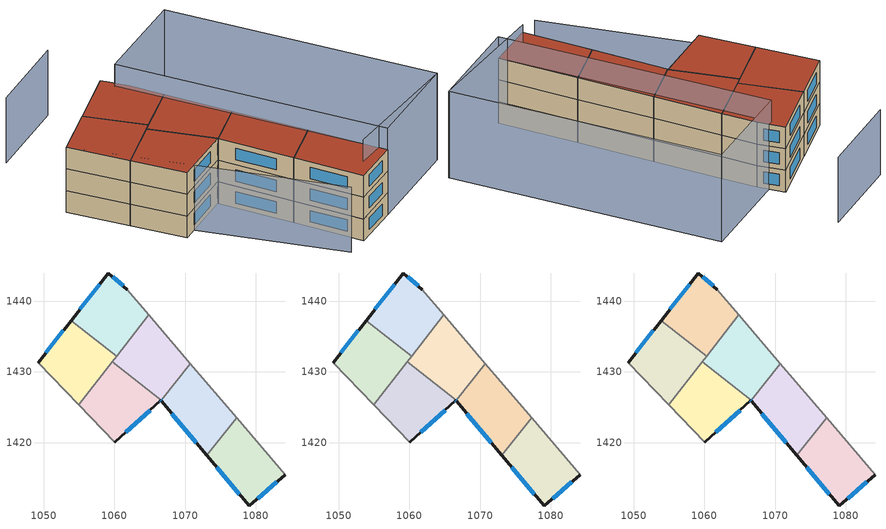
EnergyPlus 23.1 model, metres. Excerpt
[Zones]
032c60fe0a641a19_F0_dwelling_0
 floor ground (EU_floor_Construction): 1077.28,1423.51 1084.13,1415.48 1079.05,1411.02 1073.08,1418.17 z0
 wall outside (EU_wall_Construction): 1073.08,1418.17 1079.05,1411.02 1084.13,1415.48 z0:3
 wall to 032c60fe0a641a19_F0_dwelling_1 (EU_wall_Construction): 1077.28,1423.51 1073.08,1418.17 z0:3
 wall adiabatic (EU_wall_Construction): 1084.13,1415.48 1077.28,1423.51 z0:3
 window (EU_Window_Construction): 1080.24,1412.07 1082.93,1414.43 / 1074.48,1416.49 1077.65,1412.7 z0.7:2.3
032c60fe0a641a19_F0_dwelling_1
 floor ground (EU_floor_Construction): 1070.73,1431.18 1077.28,1423.51 1073.08,1418.17 1066.61,1425.92 z0
 wall outside (EU_wall_Construction): 1066.61,1425.92 1073.08,1418.17 z0:3
 wall adiabatic (EU_wall_Construction): 1077.28,1423.51 1070.73,1431.18 z0:3
 wall to 032c60fe0a641a19_F0_dwelling_3 (EU_wall_Construction): 1070.73,1431.18 1066.64,1425.97 z0:3
 wall to 032c60fe0a641a19_F0_dwelling_2 (EU_wall_Construction): 1066.64,1425.97 1066.61,1425.92 z0:3
 window (EU_Window_Construction): 1068.13,1424.1 1071.56,1419.99 z0.7:2.3
032c60fe0a641a19_F0_dwelling_2
 floor ground (EU_floor_Construction): 1066.57,1425.98 1060.03,1420.06 1054.91,1425.36 1059.68,1431.43 1066.64,1425.97 1066.61,1425.92 z0
 wall outside (EU_wall_Construction): 1060.03,1420.06 1066.57,1425.98 1066.61,1425.92 z0:3
 wall adiabatic (EU_wall_Construction): 1054.91,1425.36 1060.03,1420.06 z0:3
 wall to 032c60fe0a641a19_F0_dwelling_3 (EU_wall_Construction): 1066.64,1425.97 1059.68,1431.43 z0:3
 wall to 032c60fe0a641a19_F0_dwelling_4 (EU_wall_Construction): 1059.68,1431.43 1054.91,1425.36 z0:3
 window (EU_Window_Construction): 1066.58,1425.96 1066.6,1425.94 / 1061.56,1421.45 1065.03,1424.59 z0.7:2.3
032c60fe0a641a19_F0_dwelling_3
 floor ground (EU_floor_Construction): 1064.87,1438.05 1070.73,1431.18 1066.64,1425.97 1059.68,1431.43 z0
 wall adiabatic (EU_wall_Construction): 1070.73,1431.18 1064.87,1438.05 z0:3
 wall to 032c60fe0a641a19_F0_dwelling_5 (EU_wall_Construction): 1064.87,1438.05 1060.29,1432.21 z0:3
 wall to 032c60fe0a641a19_F0_dwelling_4 (EU_wall_Construction): 1060.29,1432.2 1059.68,1431.43 z0:3
032c60fe0a641a19_F0_dwelling_4
 floor ground (EU_floor_Construction): 1060.29,1432.21 1054.91,1425.36 1049.18,1431.3 1053.85,1437.25 z0
 wall outside (EU_wall_Construction): 1053.85,1437.25 1049.18,1431.3 z0:3
 wall to 032c60fe0a641a19_F0_dwelling_5 (EU_wall_Construction): 1060.29,1432.21 1053.85,1437.25 z0:3
 wall adiabatic (EU_wall_Construction): 1049.18,1431.3 1054.91,1425.36 z0:3
 window (EU_Window_Construction): 1052.76,1435.86 1050.28,1432.7 z0.7:2.3
032c60fe0a641a19_F0_dwelling_5
 floor ground (EU_floor_Construction): 1061.84,1441.61 1064.87,1438.05 1060.29,1432.21 1053.85,1437.25 1059.15,1443.99 z0
 wall outside (EU_wall_Construction): 1061.84,1441.61 1059.15,1443.99 1053.85,1437.25 z0:3
 wall adiabatic (EU_wall_Construction): 1064.87,1438.05 1061.84,1441.61 z0:3
 window (EU_Window_Construction): 1057.9,1442.41 1055.1,1438.84 / 1061.21,1442.17 1059.78,1443.43 z0.7:2.3
032c60fe0a641a19_F1_dwelling_0
 floor to 032c60fe0a641a19_F0_dwelling_0 (EU_floor_Construction): 1077.28,1423.51 1084.13,1415.48 1079.05,1411.02 1073.08,1418.17 z3
 wall outside (EU_wall_Construction): 1073.08,1418.17 1079.05,1411.02 1084.13,1415.48 z3:6
 wall to 032c60fe0a641a19_F1_dwelling_1 (EU_wall_Construction): 1077.28,1423.51 1073.08,1418.17 z3:6
 wall adiabatic (EU_wall_Construction): 1084.13,1415.48 1077.28,1423.51 z3:6
 window (EU_Window_Construction): 1080.24,1412.07 1082.93,1414.43 / 1074.48,1416.49 1077.65,1412.7 z3.7:5.3
032c60fe0a641a19_F1_dwelling_1
 floor to 032c60fe0a641a19_F0_dwelling_1 (EU_floor_Construction): 1070.73,1431.18 1077.28,1423.51 1073.08,1418.17 1066.61,1425.92 z3
 wall outside (EU_wall_Construction): 1066.61,1425.92 1073.08,1418.17 z3:6
 wall adiabatic (EU_wall_Construction): 1077.28,1423.51 1070.73,1431.18 z3:6
 wall to 032c60fe0a641a19_F1_dwelling_3 (EU_wall_Construction): 1070.73,1431.18 1066.64,1425.97 z3:6
 wall to 032c60fe0a641a19_F1_dwelling_2 (EU_wall_Construction): 1066.64,1425.97 1066.61,1425.92 z3:6
 window (EU_Window_Construction): 1068.13,1424.1 1071.56,1419.99 z3.7:5.3
032c60fe0a641a19_F1_dwelling_2
 floor to 032c60fe0a641a19_F0_dwelling_2 (EU_floor_Construction): 1066.57,1425.98 1060.03,1420.06 1054.91,1425.36 1059.68,1431.43 1066.64,1425.97 1066.61,1425.92 z3
 wall outside (EU_wall_Construction): 1060.03,1420.06 1066.57,1425.98 1066.61,1425.92 z3:6
 wall adiabatic (EU_wall_Construction): 1054.91,1425.36 1060.03,1420.06 z3:6
 wall to 032c60fe0a641a19_F1_dwelling_3 (EU_wall_Construction): 1066.64,1425.97 1059.68,1431.43 z3:6
 wall to 032c60fe0a641a19_F1_dwelling_4 (EU_wall_Construction): 1059.68,1431.43 1054.91,1425.36 z3:6
 window (EU_Window_Construction): 1066.58,1425.96 1066.6,1425.94 / 1061.56,1421.45 1065.03,1424.59 z3.7:5.3
032c60fe0a641a19_F1_dwelling_3
 floor to 032c60fe0a641a19_F0_dwelling_3 (EU_floor_Construction): 1064.87,1438.05 1070.73,1431.18 1066.64,1425.97 1059.68,1431.43 z3
 wall adiabatic (EU_wall_Construction): 1070.73,1431.18 1064.87,1438.05 z3:6
 wall to 032c60fe0a641a19_F1_dwelling_5 (EU_wall_Construction): 1064.87,1438.05 1060.29,1432.21 z3:6
 wall to 032c60fe0a641a19_F1_dwelling_4 (EU_wall_Construction): 1060.29,1432.2 1059.68,1431.43 z3:6
032c60fe0a641a19_F1_dwelling_4
 floor to 032c60fe0a641a19_F0_dwelling_4 (EU_floor_Construction): 1060.29,1432.21 1054.91,1425.36 1049.18,1431.3 1053.85,1437.25 z3
 wall outside (EU_wall_Construction): 1053.85,1437.25 1049.18,1431.3 z3:6
 wall to 032c60fe0a641a19_F1_dwelling_5 (EU_wall_Construction): 1060.29,1432.21 1053.85,1437.25 z3:6
 wall adiabatic (EU_wall_Construction): 1049.18,1431.3 1054.91,1425.36 z3:6
 window (EU_Window_Construction): 1052.76,1435.86 1050.28,1432.7 z3.7:5.3
032c60fe0a641a19_F1_dwelling_5
 floor to 032c60fe0a641a19_F0_dwelling_5 (EU_floor_Construction): 1061.84,1441.61 1064.87,1438.05 1060.29,1432.21 1053.85,1437.25 1059.15,1443.99 z3
 wall outside (EU_wall_Construction): 1061.84,1441.61 1059.15,1443.99 1053.85,1437.25 z3:6
 wall adiabatic (EU_wall_Construction): 1064.87,1438.05 1061.84,1441.61 z3:6
 window (EU_Window_Construction): 1057.9,1442.41 1055.1,1438.84 / 1061.21,1442.17 1059.78,1443.43 z3.7:5.3
032c60fe0a641a19_F2_dwelling_0
 floor to 032c60fe0a641a19_F1_dwelling_0 (EU_floor_Construction): 1077.28,1423.51 1084.13,1415.48 1079.05,1411.02 1073.08,1418.17 z6
 wall outside (EU_wall_Construction): 1073.08,1418.17 1079.05,1411.02 1084.13,1415.48 z6:9
 wall to 032c60fe0a641a19_F2_dwelling_1 (EU_wall_Construction): 1077.28,1423.51 1073.08,1418.17 z6:9
 wall adiabatic (EU_wall_Construction): 1084.13,1415.48 1077.28,1423.51 z6:9
 window (EU_Window_Construction): 1080.24,1412.07 1082.93,1414.43 / 1074.48,1416.49 1077.65,1412.7 z6.7:8.3
 roof outside (EU_roof_Construction): 1084.13,1415.48 1077.28,1423.51 1073.08,1418.17 1079.05,1411.02 z9
032c60fe0a641a19_F2_dwelling_1
 floor to 032c60fe0a641a19_F1_dwelling_1 (EU_floor_Construction): 1070.73,1431.18 1077.28,1423.51 1073.08,1418.17 1066.61,1425.92 z6
 wall outside (EU_wall_Construction): 1066.61,1425.92 1073.08,1418.17 z6:9
 wall adiabatic (EU_wall_Construction): 1077.28,1423.51 1070.73,1431.18 z6:9
 wall to 032c60fe0a641a19_F2_dwelling_3 (EU_wall_Construction): 1070.73,1431.18 1066.64,1425.97 z6:9
 wall to 032c60fe0a641a19_F2_dwelling_2 (EU_wall_Construction): 1066.64,1425.97 1066.61,1425.92 z6:9
 window (EU_Window_Construction): 1068.13,1424.1 1071.56,1419.99 z6.7:8.3
 roof outside (EU_roof_Construction): 1073.08,1418.17 1077.28,1423.51 1070.73,1431.18 1066.61,1425.92 z9
032c60fe0a641a19_F2_dwelling_2
 floor to 032c60fe0a641a19_F1_dwelling_2 (EU_floor_Construction): 1066.57,1425.98 1060.03,1420.06 1054.91,1425.36 1059.68,1431.43 1066.64,1425.97 1066.61,1425.92 z6
 wall outside (EU_wall_Construction): 1060.03,1420.06 1066.57,1425.98 1066.61,1425.92 z6:9
 wall adiabatic (EU_wall_Construction): 1054.91,1425.36 1060.03,1420.06 z6:9
 wall to 032c60fe0a641a19_F2_dwelling_3 (EU_wall_Construction): 1066.64,1425.97 1059.68,1431.43 z6:9
 wall to 032c60fe0a641a19_F2_dwelling_4 (EU_wall_Construction): 1059.68,1431.43 1054.91,1425.36 z6:9
 window (EU_Window_Construction): 1066.58,1425.96 1066.6,1425.94 / 1061.56,1421.45 1065.03,1424.59 z6.7:8.3
 roof outside (EU_roof_Construction): 1066.61,1425.92 1066.64,1425.97 1059.68,1431.43 1054.91,1425.36 1060.03,1420.06 1066.57,1425.98 z9
032c60fe0a641a19_F2_dwelling_3
 floor to 032c60fe0a641a19_F1_dwelling_3 (EU_floor_Construction): 1064.87,1438.05 1070.73,1431.18 1066.64,1425.97 1059.68,1431.43 z6
 wall adiabatic (EU_wall_Construction): 1070.73,1431.18 1064.87,1438.05 z6:9
 wall to 032c60fe0a641a19_F2_dwelling_5 (EU_wall_Construction): 1064.87,1438.05 1060.29,1432.21 z6:9
 wall to 032c60fe0a641a19_F2_dwelling_4 (EU_wall_Construction): 1060.29,1432.2 1059.68,1431.43 z6:9
 roof outside (EU_roof_Construction): 1066.64,1425.97 1070.73,1431.18 1064.87,1438.05 1059.68,1431.43 z9
032c60fe0a641a19_F2_dwelling_4
 floor to 032c60fe0a641a19_F1_dwelling_4 (EU_floor_Construction): 1060.29,1432.21 1054.91,1425.36 1049.18,1431.3 1053.85,1437.25 z6
 wall outside (EU_wall_Construction): 1053.85,1437.25 1049.18,1431.3 z6:9
 wall to 032c60fe0a641a19_F2_dwelling_5 (EU_wall_Construction): 1060.29,1432.21 1053.85,1437.25 z6:9
 wall adiabatic (EU_wall_Construction): 1049.18,1431.3 1054.91,1425.36 z6:9
 window (EU_Window_Construction): 1052.76,1435.86 1050.28,1432.7 z6.7:8.3
 roof outside (EU_roof_Construction): 1054.91,1425.36 1060.29,1432.21 1053.85,1437.25 1049.18,1431.3 z9
032c60fe0a641a19_F2_dwelling_5
 floor to 032c60fe0a641a19_F1_dwelling_5 (EU_floor_Construction): 1061.84,1441.61 1064.87,1438.05 1060.29,1432.21 1053.85,1437.25 1059.15,1443.99 z6
 wall outside (EU_wall_Construction): 1061.84,1441.61 1059.15,1443.99 1053.85,1437.25 z6:9
 wall adiabatic (EU_wall_Construction): 1064.87,1438.05 1061.84,1441.61 z6:9
 window (EU_Window_Construction): 1057.9,1442.41 1055.1,1438.84 / 1061.21,1442.17 1059.78,1443.43 z6.7:8.3
 roof outside (EU_roof_Construction): 1060.29,1432.21 1064.87,1438.05 1061.84,1441.61 1059.15,1443.99 1053.85,1437.25 z9
shading: 1080.32,1414.11 1094.64,1424.89 / 1094.64,1424.89 1084.13,1415.48 / 1084.13,1415.48 1060.24,1442.15 / 1060.24,1442.15 1070.76,1451.57 / 1070.76,1451.57 1094.64,1424.89 z0:12; 1049.18,1431.3 1076.58,1409.11 / 1056.21,1453 1047.23,1444.79 z0:9
[Building]
EU S2 Campaign: North Axis=0; Terrain=City; Solar Distribution=FullExterior
[Site:Location]
Budapest.Ferenc.Liszt.Intl.AP: Latitude=47.437; Longitude=19.256; Time Zone=1; Elevation=185
[SizingPeriod:WeatherFileDays]
AnnualSizingPeriod: Begin Month=1; Begin Day of Month=1; End Month=12; End Day of Month=31; Day of Week for Start Day=Monday; Use Weather File Daylight Saving Period=No; Use Weather File Rain and Snow Indicators=No
[MATERIAL]
EU_InternalMass_Material: Roughness=MediumRough; Thickness=0.1; Conductivity=1; Density=1800; Specific Heat=900; Thermal Absorptance=0.9; Solar Absorptance=0.7; Visible Absorptance=0.7
[MATERIAL:NOMASS] Roughness=MediumRough; Thermal Absorptance=0.9; Solar Absorptance=0.7; Visible Absorptance=0.7
Name | Thermal Resistance
EU_wall_NoMass | 0.832559
EU_roof_NoMass | 1.39638
EU_floor_NoMass | 0.872794
[WINDOWMATERIAL:SIMPLEGLAZINGSYSTEM]
EU_Window_SimpleGlazing: UFactor=2.79869; Solar Heat Gain Coefficient=0.75; Visible Transmittance=0.75
[CONSTRUCTION]
EU_wall_Construction: EU_wall_NoMass
EU_roof_Construction: EU_roof_NoMass
EU_floor_Construction: EU_floor_NoMass
EU_Window_Construction: EU_Window_SimpleGlazing
EU_InternalMass_Construction: EU_InternalMass_Material
[ZONE] Type=1; Multiplier=1; Ceiling Height=autocalculate; Floor Area=autocalculate; Part of Total Floor Area=Yes
Name | Volume
032c60fe0a641a19_F0_dwelling_0; 032c60fe0a641a19_F1_dwelling_0; 032c60fe0a641a19_F2_dwelling_0 | 199.67
032c60fe0a641a19_F0_dwelling_1; 032c60fe0a641a19_F1_dwelling_1; 032c60fe0a641a19_F2_dwelling_1 | 199.65
032c60fe0a641a19_F0_dwelling_2; 032c60fe0a641a19_F1_dwelling_2; 032c60fe0a641a19_F2_dwelling_2 | 199.666
032c60fe0a641a19_F0_dwelling_3; 032c60fe0a641a19_F1_dwelling_3; 032c60fe0a641a19_F2_dwelling_3 | 199.657
032c60fe0a641a19_F0_dwelling_4; 032c60fe0a641a19_F1_dwelling_4; 032c60fe0a641a19_F2_dwelling_4 | 199.678
032c60fe0a641a19_F0_dwelling_5; 032c60fe0a641a19_F1_dwelling_5; 032c60fe0a641a19_F2_dwelling_5 | 199.645
[INTERNALMASS] Construction=EU_InternalMass_Construction
Name | Zone or ZoneList | Surface Area
032c60fe0a641a19_F0_dwelling_0_EU_InternalMass | 032c60fe0a641a19_F0_dwelling_0 | 66.5565
032c60fe0a641a19_F0_dwelling_1_EU_InternalMass | 032c60fe0a641a19_F0_dwelling_1 | 66.55
032c60fe0a641a19_F0_dwelling_2_EU_InternalMass | 032c60fe0a641a19_F0_dwelling_2 | 66.5552
032c60fe0a641a19_F0_dwelling_3_EU_InternalMass | 032c60fe0a641a19_F0_dwelling_3 | 66.554
032c60fe0a641a19_F0_dwelling_4_EU_InternalMass | 032c60fe0a641a19_F0_dwelling_4 | 66.5595
032c60fe0a641a19_F0_dwelling_5_EU_InternalMass | 032c60fe0a641a19_F0_dwelling_5 | 66.549
032c60fe0a641a19_F1_dwelling_0_EU_InternalMass | 032c60fe0a641a19_F1_dwelling_0 | 66.5565
032c60fe0a641a19_F1_dwelling_1_EU_InternalMass | 032c60fe0a641a19_F1_dwelling_1 | 66.55
032c60fe0a641a19_F1_dwelling_2_EU_InternalMass | 032c60fe0a641a19_F1_dwelling_2 | 66.5552
032c60fe0a641a19_F1_dwelling_3_EU_InternalMass | 032c60fe0a641a19_F1_dwelling_3 | 66.554
032c60fe0a641a19_F1_dwelling_4_EU_InternalMass | 032c60fe0a641a19_F1_dwelling_4 | 66.5595
032c60fe0a641a19_F1_dwelling_5_EU_InternalMass | 032c60fe0a641a19_F1_dwelling_5 | 66.549
032c60fe0a641a19_F2_dwelling_0_EU_InternalMass | 032c60fe0a641a19_F2_dwelling_0 | 66.5565
032c60fe0a641a19_F2_dwelling_1_EU_InternalMass | 032c60fe0a641a19_F2_dwelling_1 | 66.55
032c60fe0a641a19_F2_dwelling_2_EU_InternalMass | 032c60fe0a641a19_F2_dwelling_2 | 66.5552
032c60fe0a641a19_F2_dwelling_3_EU_InternalMass | 032c60fe0a641a19_F2_dwelling_3 | 66.554
032c60fe0a641a19_F2_dwelling_4_EU_InternalMass | 032c60fe0a641a19_F2_dwelling_4 | 66.5595
032c60fe0a641a19_F2_dwelling_5_EU_InternalMass | 032c60fe0a641a19_F2_dwelling_5 | 66.549
[OTHEREQUIPMENT] Fuel Type=Electricity; Design Level Calculation Method=Watts/Area; Power per Zone Floor Area=1; Fraction Latent=0; Fraction Radiant=0; Fraction Lost=0; Carbon Dioxide Generation Rate=0; EndUse Subcategory=EU_Step8_InternalGains
Name | Zone or ZoneList or Space or SpaceList | Schedule
EU_Step8_InternalGain_032c60fe0a641a19_F0_dwelling_0_f000 | 032c60fe0a641a19_F0_dwelling_0 | EU_Step8_GainSchedule_032c60fe0a641a19_F0_dwelling_0_f000
EU_Step8_InternalGain_032c60fe0a641a19_F0_dwelling_1_f000 | 032c60fe0a641a19_F0_dwelling_1 | EU_Step8_GainSchedule_032c60fe0a641a19_F0_dwelling_1_f000
EU_Step8_InternalGain_032c60fe0a641a19_F0_dwelling_2_f000 | 032c60fe0a641a19_F0_dwelling_2 | EU_Step8_GainSchedule_032c60fe0a641a19_F0_dwelling_2_f000
EU_Step8_InternalGain_032c60fe0a641a19_F0_dwelling_3_f000 | 032c60fe0a641a19_F0_dwelling_3 | EU_Step8_GainSchedule_032c60fe0a641a19_F0_dwelling_3_f000
EU_Step8_InternalGain_032c60fe0a641a19_F0_dwelling_4_f000 | 032c60fe0a641a19_F0_dwelling_4 | EU_Step8_GainSchedule_032c60fe0a641a19_F0_dwelling_4_f000
EU_Step8_InternalGain_032c60fe0a641a19_F0_dwelling_5_f000 | 032c60fe0a641a19_F0_dwelling_5 | EU_Step8_GainSchedule_032c60fe0a641a19_F0_dwelling_5_f000
EU_Step8_InternalGain_032c60fe0a641a19_F1_dwelling_0_f000 | 032c60fe0a641a19_F1_dwelling_0 | EU_Step8_GainSchedule_032c60fe0a641a19_F1_dwelling_0_f000
EU_Step8_InternalGain_032c60fe0a641a19_F1_dwelling_1_f000 | 032c60fe0a641a19_F1_dwelling_1 | EU_Step8_GainSchedule_032c60fe0a641a19_F1_dwelling_1_f000
EU_Step8_InternalGain_032c60fe0a641a19_F1_dwelling_2_f000 | 032c60fe0a641a19_F1_dwelling_2 | EU_Step8_GainSchedule_032c60fe0a641a19_F1_dwelling_2_f000
EU_Step8_InternalGain_032c60fe0a641a19_F1_dwelling_3_f000 | 032c60fe0a641a19_F1_dwelling_3 | EU_Step8_GainSchedule_032c60fe0a641a19_F1_dwelling_3_f000
EU_Step8_InternalGain_032c60fe0a641a19_F1_dwelling_4_f000 | 032c60fe0a641a19_F1_dwelling_4 | EU_Step8_GainSchedule_032c60fe0a641a19_F1_dwelling_4_f000
EU_Step8_InternalGain_032c60fe0a641a19_F1_dwelling_5_f000 | 032c60fe0a641a19_F1_dwelling_5 | EU_Step8_GainSchedule_032c60fe0a641a19_F1_dwelling_5_f000
EU_Step8_InternalGain_032c60fe0a641a19_F2_dwelling_0_f000 | 032c60fe0a641a19_F2_dwelling_0 | EU_Step8_GainSchedule_032c60fe0a641a19_F2_dwelling_0_f000
EU_Step8_InternalGain_032c60fe0a641a19_F2_dwelling_1_f000 | 032c60fe0a641a19_F2_dwelling_1 | EU_Step8_GainSchedule_032c60fe0a641a19_F2_dwelling_1_f000
EU_Step8_InternalGain_032c60fe0a641a19_F2_dwelling_2_f000 | 032c60fe0a641a19_F2_dwelling_2 | EU_Step8_GainSchedule_032c60fe0a641a19_F2_dwelling_2_f000
EU_Step8_InternalGain_032c60fe0a641a19_F2_dwelling_3_f000 | 032c60fe0a641a19_F2_dwelling_3 | EU_Step8_GainSchedule_032c60fe0a641a19_F2_dwelling_3_f000
EU_Step8_InternalGain_032c60fe0a641a19_F2_dwelling_4_f000 | 032c60fe0a641a19_F2_dwelling_4 | EU_Step8_GainSchedule_032c60fe0a641a19_F2_dwelling_4_f000
EU_Step8_InternalGain_032c60fe0a641a19_F2_dwelling_5_f000 | 032c60fe0a641a19_F2_dwelling_5 | EU_Step8_GainSchedule_032c60fe0a641a19_F2_dwelling_5_f000
[ZONEVENTILATION:DESIGNFLOWRATE] Schedule=EU_AlwaysOn; Design Flow Rate Calculation Method=AirChanges/Hour; Air Changes per Hour=0.475469; Ventilation Type=Natural; Fan Pressure Rise=0; Fan Total Efficiency=1; Constant Term Coefficient=1; Temperature Term Coefficient=0; Velocity Term Coefficient=0; Velocity Squared Term Coefficient=0; Minimum Indoor Temperature=-100; Maximum Indoor Temperature=100; Delta Temperature=-100; Minimum Outdoor Temperature=-100; Maximum Outdoor Temperature=100; Maximum Wind Speed=40
Name | Zone or ZoneList or Space or SpaceList
EU_ConstantAir_032c60fe0a641a19_F0_dwelling_0 | 032c60fe0a641a19_F0_dwelling_0
EU_ConstantAir_032c60fe0a641a19_F0_dwelling_1 | 032c60fe0a641a19_F0_dwelling_1
EU_ConstantAir_032c60fe0a641a19_F0_dwelling_2 | 032c60fe0a641a19_F0_dwelling_2
EU_ConstantAir_032c60fe0a641a19_F0_dwelling_3 | 032c60fe0a641a19_F0_dwelling_3
EU_ConstantAir_032c60fe0a641a19_F0_dwelling_4 | 032c60fe0a641a19_F0_dwelling_4
EU_ConstantAir_032c60fe0a641a19_F0_dwelling_5 | 032c60fe0a641a19_F0_dwelling_5
EU_ConstantAir_032c60fe0a641a19_F1_dwelling_0 | 032c60fe0a641a19_F1_dwelling_0
EU_ConstantAir_032c60fe0a641a19_F1_dwelling_1 | 032c60fe0a641a19_F1_dwelling_1
EU_ConstantAir_032c60fe0a641a19_F1_dwelling_2 | 032c60fe0a641a19_F1_dwelling_2
EU_ConstantAir_032c60fe0a641a19_F1_dwelling_3 | 032c60fe0a641a19_F1_dwelling_3
EU_ConstantAir_032c60fe0a641a19_F1_dwelling_4 | 032c60fe0a641a19_F1_dwelling_4
EU_ConstantAir_032c60fe0a641a19_F1_dwelling_5 | 032c60fe0a641a19_F1_dwelling_5
EU_ConstantAir_032c60fe0a641a19_F2_dwelling_0 | 032c60fe0a641a19_F2_dwelling_0
EU_ConstantAir_032c60fe0a641a19_F2_dwelling_1 | 032c60fe0a641a19_F2_dwelling_1
EU_ConstantAir_032c60fe0a641a19_F2_dwelling_2 | 032c60fe0a641a19_F2_dwelling_2
EU_ConstantAir_032c60fe0a641a19_F2_dwelling_3 | 032c60fe0a641a19_F2_dwelling_3
EU_ConstantAir_032c60fe0a641a19_F2_dwelling_4 | 032c60fe0a641a19_F2_dwelling_4
EU_ConstantAir_032c60fe0a641a19_F2_dwelling_5 | 032c60fe0a641a19_F2_dwelling_5
[HVACTEMPLATE:THERMOSTAT] Constant Heating Setpoint=20; Constant Cooling Setpoint=50
EU_HeatOnly_032c60fe0a641a19_F0_dwelling_0; EU_HeatOnly_032c60fe0a641a19_F0_dwelling_1; EU_HeatOnly_032c60fe0a641a19_F0_dwelling_2; EU_HeatOnly_032c60fe0a641a19_F0_dwelling_3; EU_HeatOnly_032c60fe0a641a19_F0_dwelling_4; EU_HeatOnly_032c60fe0a641a19_F0_dwelling_5; EU_HeatOnly_032c60fe0a641a19_F1_dwelling_0; EU_HeatOnly_032c60fe0a641a19_F1_dwelling_1; EU_HeatOnly_032c60fe0a641a19_F1_dwelling_2; EU_HeatOnly_032c60fe0a641a19_F1_dwelling_3; EU_HeatOnly_032c60fe0a641a19_F1_dwelling_4; EU_HeatOnly_032c60fe0a641a19_F1_dwelling_5; EU_HeatOnly_032c60fe0a641a19_F2_dwelling_0; EU_HeatOnly_032c60fe0a641a19_F2_dwelling_1; EU_HeatOnly_032c60fe0a641a19_F2_dwelling_2; EU_HeatOnly_032c60fe0a641a19_F2_dwelling_3; EU_HeatOnly_032c60fe0a641a19_F2_dwelling_4; EU_HeatOnly_032c60fe0a641a19_F2_dwelling_5
[HVACTEMPLATE:ZONE:IDEALLOADSAIRSYSTEM] System Availability Schedule=EU_AlwaysOn; Maximum Heating Supply Air Temperature=50; Minimum Cooling Supply Air Temperature=13; Maximum Heating Supply Air Humidity Ratio=0.0156; Minimum Cooling Supply Air Humidity Ratio=0.0077; Heating Limit=NoLimit; Cooling Limit=NoLimit; Heating Availability Schedule=EU_AlwaysOn; Cooling Availability Schedule=EU_CoolingOff; Dehumidification Control Type=ConstantSensibleHeatRatio; Cooling Sensible Heat Ratio=0.7; Dehumidification Setpoint=60; Humidification Control Type=None; Humidification Setpoint=30; Outdoor Air Method=None; Outdoor Air Flow Rate per Person=0.00944; Outdoor Air Flow Rate per Zone Floor Area=0; Outdoor Air Flow Rate per Zone=0; Demand Controlled Ventilation Type=None; Outdoor Air Economizer Type=NoEconomizer; Heat Recovery Type=None; Sensible Heat Recovery Effectiveness=0.7; Latent Heat Recovery Effectiveness=0.65
Name | Template Thermostat
032c60fe0a641a19_F0_dwelling_0 | EU_HeatOnly_032c60fe0a641a19_F0_dwelling_0
032c60fe0a641a19_F0_dwelling_1 | EU_HeatOnly_032c60fe0a641a19_F0_dwelling_1
032c60fe0a641a19_F0_dwelling_2 | EU_HeatOnly_032c60fe0a641a19_F0_dwelling_2
032c60fe0a641a19_F0_dwelling_3 | EU_HeatOnly_032c60fe0a641a19_F0_dwelling_3
032c60fe0a641a19_F0_dwelling_4 | EU_HeatOnly_032c60fe0a641a19_F0_dwelling_4
032c60fe0a641a19_F0_dwelling_5 | EU_HeatOnly_032c60fe0a641a19_F0_dwelling_5
032c60fe0a641a19_F1_dwelling_0 | EU_HeatOnly_032c60fe0a641a19_F1_dwelling_0
032c60fe0a641a19_F1_dwelling_1 | EU_HeatOnly_032c60fe0a641a19_F1_dwelling_1
032c60fe0a641a19_F1_dwelling_2 | EU_HeatOnly_032c60fe0a641a19_F1_dwelling_2
032c60fe0a641a19_F1_dwelling_3 | EU_HeatOnly_032c60fe0a641a19_F1_dwelling_3
032c60fe0a641a19_F1_dwelling_4 | EU_HeatOnly_032c60fe0a641a19_F1_dwelling_4
032c60fe0a641a19_F1_dwelling_5 | EU_HeatOnly_032c60fe0a641a19_F1_dwelling_5
032c60fe0a641a19_F2_dwelling_0 | EU_HeatOnly_032c60fe0a641a19_F2_dwelling_0
032c60fe0a641a19_F2_dwelling_1 | EU_HeatOnly_032c60fe0a641a19_F2_dwelling_1
032c60fe0a641a19_F2_dwelling_2 | EU_HeatOnly_032c60fe0a641a19_F2_dwelling_2
032c60fe0a641a19_F2_dwelling_3 | EU_HeatOnly_032c60fe0a641a19_F2_dwelling_3
032c60fe0a641a19_F2_dwelling_4 | EU_HeatOnly_032c60fe0a641a19_F2_dwelling_4
032c60fe0a641a19_F2_dwelling_5 | EU_HeatOnly_032c60fe0a641a19_F2_dwelling_5
[SIZING:ZONE] Zone Cooling Design Supply Air Temperature Input Method=SupplyAirTemperature; Zone Cooling Design Supply Air Temperature=13; Zone Heating Design Supply Air Temperature Input Method=SupplyAirTemperature; Zone Heating Design Supply Air Temperature=50; Zone Cooling Design Supply Air Humidity Ratio=0.008; Zone Heating Design Supply Air Humidity Ratio=0.008; Cooling Design Air Flow Method=DesignDay; Cooling Design Air Flow Rate=0; Cooling Minimum Air Flow per Zone Floor Area=0.000762; Cooling Minimum Air Flow=0; Cooling Minimum Air Flow Fraction=0.2; Heating Design Air Flow Method=DesignDay; Heating Design Air Flow Rate=0; Heating Maximum Air Flow per Zone Floor Area=0.002032; Heating Maximum Air Flow=0.141576; Heating Maximum Air Flow Fraction=0.3; Account for Dedicated Outdoor Air System=No; Dedicated Outdoor Air System Control Strategy=NeutralSupplyAir; Dedicated Outdoor Air Low Setpoint Temperature for Design=autosize; Dedicated Outdoor Air High Setpoint Temperature for Design=autosize; Zone Load Sizing Method=Sensible Load Only No Latent Load; Zone Latent Cooling Design Supply Air Humidity Ratio Input Method=HumidityRatioDifference; Zone Cooling Design Supply Air Humidity Ratio Difference=0.005; Zone Latent Heating Design Supply Air Humidity Ratio Input Method=HumidityRatioDifference; Zone Humidification Design Supply Air Humidity Ratio Difference=0.005
032c60fe0a641a19_F0_dwelling_0; 032c60fe0a641a19_F0_dwelling_1; 032c60fe0a641a19_F0_dwelling_2; 032c60fe0a641a19_F0_dwelling_3; 032c60fe0a641a19_F0_dwelling_4; 032c60fe0a641a19_F0_dwelling_5; 032c60fe0a641a19_F1_dwelling_0; 032c60fe0a641a19_F1_dwelling_1; 032c60fe0a641a19_F1_dwelling_2; 032c60fe0a641a19_F1_dwelling_3; 032c60fe0a641a19_F1_dwelling_4; 032c60fe0a641a19_F1_dwelling_5; 032c60fe0a641a19_F2_dwelling_0; 032c60fe0a641a19_F2_dwelling_1; 032c60fe0a641a19_F2_dwelling_2; 032c60fe0a641a19_F2_dwelling_3; 032c60fe0a641a19_F2_dwelling_4; 032c60fe0a641a19_F2_dwelling_5
[SCHEDULE:CONSTANT]
Name | Hourly Value
EU_AlwaysOn | 1
EU_CoolingOff | 0
[SCHEDULE:FILE] Column Number=1; Rows to Skip at Top=0; Number of Hours of Data=8760; Column Separator=Comma; Interpolate to Timestep=No; Minutes per Item=60; Adjust Schedule for Daylight Savings=Yes
Name | File
EU_Step8_GainSchedule_032c60fe0a641a19_F0_dwelling_0_f000 | ../../schedules/032c60fe0a641a19/032c60fe0a641a19_F0_dwelling_0_f000_gain.csv
EU_Step8_GainSchedule_032c60fe0a641a19_F0_dwelling_1_f000 | ../../schedules/032c60fe0a641a19/032c60fe0a641a19_F0_dwelling_1_f000_gain.csv
EU_Step8_GainSchedule_032c60fe0a641a19_F0_dwelling_2_f000 | ../../schedules/032c60fe0a641a19/032c60fe0a641a19_F0_dwelling_2_f000_gain.csv
EU_Step8_GainSchedule_032c60fe0a641a19_F0_dwelling_3_f000 | ../../schedules/032c60fe0a641a19/032c60fe0a641a19_F0_dwelling_3_f000_gain.csv
EU_Step8_GainSchedule_032c60fe0a641a19_F0_dwelling_4_f000 | ../../schedules/032c60fe0a641a19/032c60fe0a641a19_F0_dwelling_4_f000_gain.csv
EU_Step8_GainSchedule_032c60fe0a641a19_F0_dwelling_5_f000 | ../../schedules/032c60fe0a641a19/032c60fe0a641a19_F0_dwelling_5_f000_gain.csv
EU_Step8_GainSchedule_032c60fe0a641a19_F1_dwelling_0_f000 | ../../schedules/032c60fe0a641a19/032c60fe0a641a19_F1_dwelling_0_f000_gain.csv
EU_Step8_GainSchedule_032c60fe0a641a19_F1_dwelling_1_f000 | ../../schedules/032c60fe0a641a19/032c60fe0a641a19_F1_dwelling_1_f000_gain.csv
EU_Step8_GainSchedule_032c60fe0a641a19_F1_dwelling_2_f000 | ../../schedules/032c60fe0a641a19/032c60fe0a641a19_F1_dwelling_2_f000_gain.csv
EU_Step8_GainSchedule_032c60fe0a641a19_F1_dwelling_3_f000 | ../../schedules/032c60fe0a641a19/032c60fe0a641a19_F1_dwelling_3_f000_gain.csv
EU_Step8_GainSchedule_032c60fe0a641a19_F1_dwelling_4_f000 | ../../schedules/032c60fe0a641a19/032c60fe0a641a19_F1_dwelling_4_f000_gain.csv
EU_Step8_GainSchedule_032c60fe0a641a19_F1_dwelling_5_f000 | ../../schedules/032c60fe0a641a19/032c60fe0a641a19_F1_dwelling_5_f000_gain.csv
EU_Step8_GainSchedule_032c60fe0a641a19_F2_dwelling_0_f000 | ../../schedules/032c60fe0a641a19/032c60fe0a641a19_F2_dwelling_0_f000_gain.csv
EU_Step8_GainSchedule_032c60fe0a641a19_F2_dwelling_1_f000 | ../../schedules/032c60fe0a641a19/032c60fe0a641a19_F2_dwelling_1_f000_gain.csv
EU_Step8_GainSchedule_032c60fe0a641a19_F2_dwelling_2_f000 | ../../schedules/032c60fe0a641a19/032c60fe0a641a19_F2_dwelling_2_f000_gain.csv
EU_Step8_GainSchedule_032c60fe0a641a19_F2_dwelling_3_f000 | ../../schedules/032c60fe0a641a19/032c60fe0a641a19_F2_dwelling_3_f000_gain.csv
EU_Step8_GainSchedule_032c60fe0a641a19_F2_dwelling_4_f000 | ../../schedules/032c60fe0a641a19/032c60fe0a641a19_F2_dwelling_4_f000_gain.csv
EU_Step8_GainSchedule_032c60fe0a641a19_F2_dwelling_5_f000 | ../../schedules/032c60fe0a641a19/032c60fe0a641a19_F2_dwelling_5_f000_gain.csv
